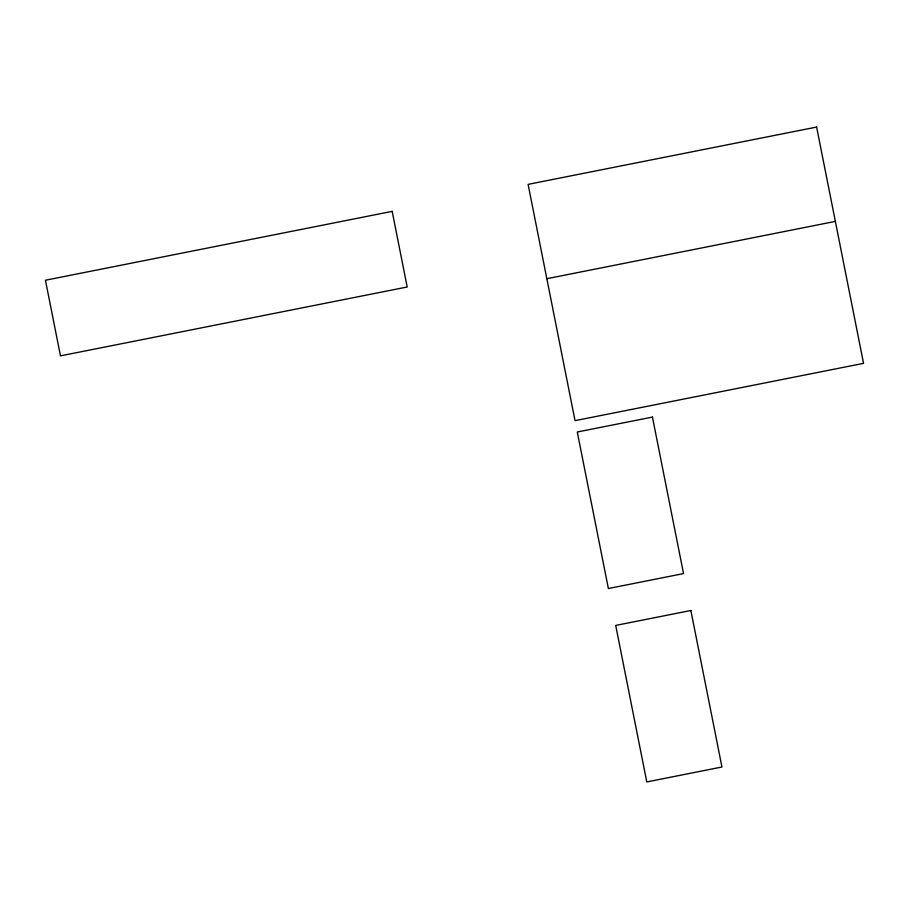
<?xml version="1.0" encoding="UTF-8"?>
<svg xmlns="http://www.w3.org/2000/svg" width="909" height="909" viewBox="0 0 909 909"><rect width="100%" height="100%" fill="white"/><g stroke="black" fill="none" stroke-linecap="round" stroke-linejoin="round"><path stroke-width="1.36" d="M546.843 278.699L835.36 221.398M392.177 211.365L45.45 280.233L60.471 355.862L407.198 286.994L392.177 211.365M816.623 127.067L528.106 184.368L575.033 420.651L863.55 363.35L816.623 127.067M652.446 417.083L577.283 432.002L608.371 588.521L683.534 573.59L652.446 417.083M690.863 610.496L615.7 625.426L646.788 781.933L721.951 767.003L690.863 610.496"/></g></svg>
